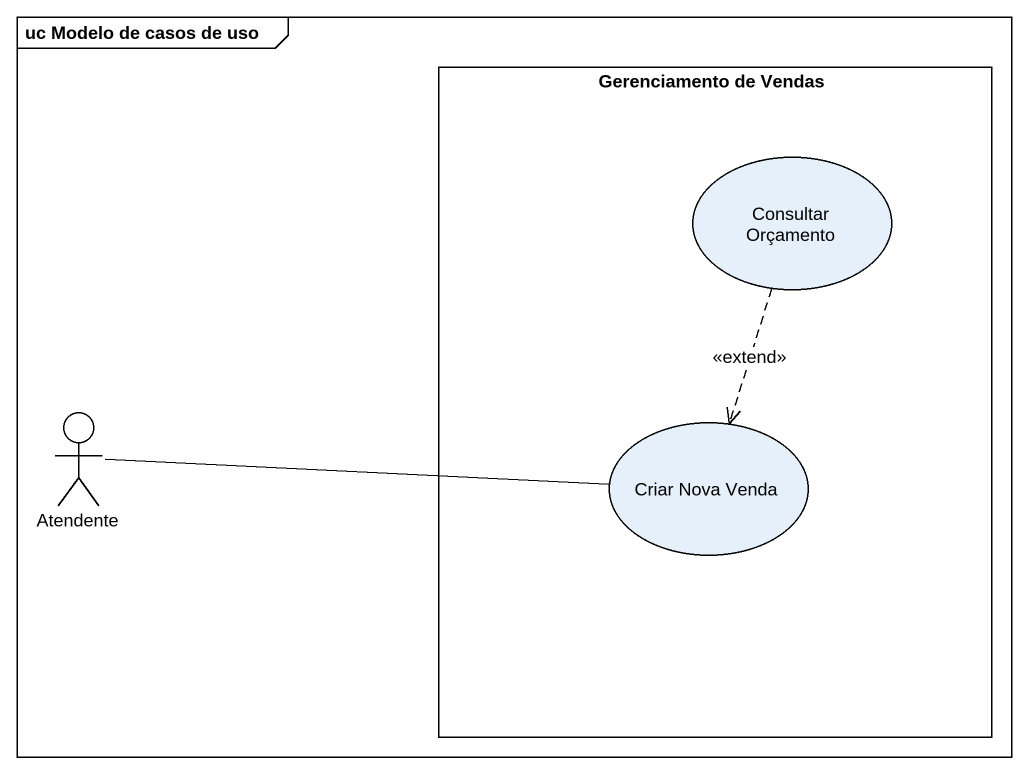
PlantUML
@startuml
mainframe uc Modelo de casos de uso
rectangle "Gerenciamento de Vendas" as Gerenciamento_de_Vendas {
  usecase "Consultar Orçamento" as Consultar_Orçamento
  usecase "Criar Nova Venda" as Criar_Nova_Venda
}
actor Atendente
Consultar_Orçamento ..> Criar_Nova_Venda : <<extend>>
Atendente -right- Criar_Nova_Venda
@enduml
